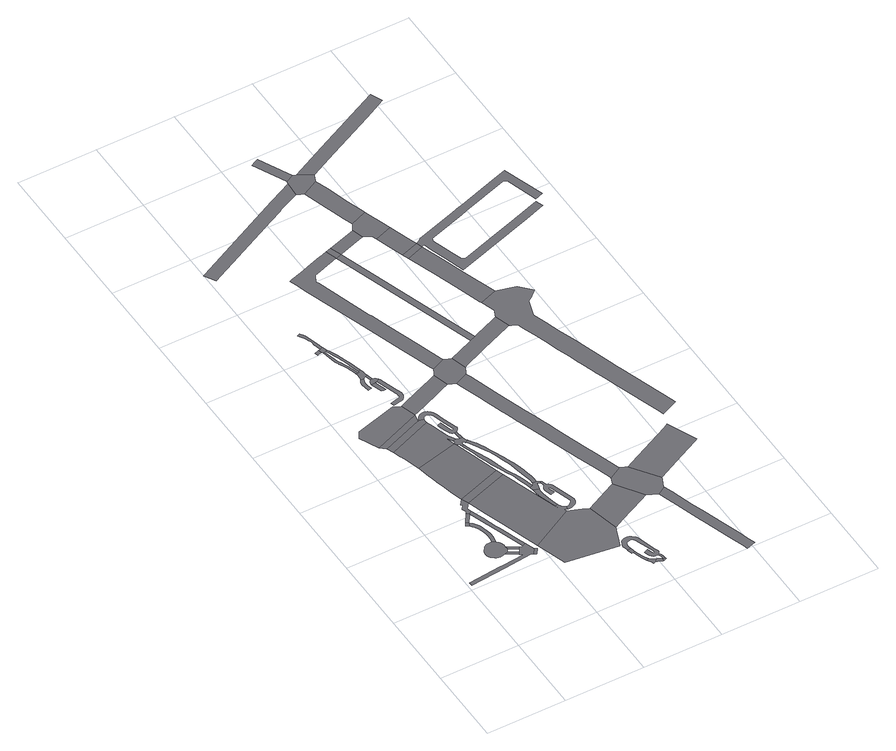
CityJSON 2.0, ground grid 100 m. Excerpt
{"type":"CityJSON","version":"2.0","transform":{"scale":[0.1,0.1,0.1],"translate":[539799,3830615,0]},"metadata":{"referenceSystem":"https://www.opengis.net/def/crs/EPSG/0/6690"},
"CityObjects":{
"road1":{"type":"Road","attributes":{"RoadStructureAttribute.sectionType":"1"},"geometry":[{"type":"MultiSurface","lod":"1","boundaries":[[[0,1,2,3,4,5,6,7,8,9,10,11,12,13,14,15,16,17]]]}]},
"road2":{"type":"Road","geometry":[{"type":"MultiSurface","lod":"1","boundaries":[[[18,19,20,21,22,23,24,25,26,27,28,29,30,31,32,33,34,35,36,37,38,39,40,41,42,43,44,45,46,47]]]}]},
"road3":{"type":"Road","attributes":{"RoadStructureAttribute.sectionType":"1"},"geometry":[{"type":"MultiSurface","lod":"1","boundaries":[[[48,49,38,37,50,7,6]]]}]},
"road4":{"type":"Road","geometry":[{"type":"MultiSurface","lod":"1","boundaries":[[[51,52,53,54]]]}]},
"road5":{"type":"Road","attributes":{"RoadStructureAttribute.sectionType":"1"},"geometry":[{"type":"MultiSurface","lod":"1","boundaries":[[[55,56,57,58,59,60,61,62,63,64,65,66,67,68,54,53,69,70,71,72,73,74,75,76,77,78,79,80,47,46]]]}]},
"road6":{"type":"Road","geometry":[{"type":"MultiSurface","lod":"1","boundaries":[[[81,82,40,39,83,84,85,4,3]]]}]},
"road7":{"type":"Road","attributes":{"RoadStructureAttribute.sectionType":"1"},"geometry":[{"type":"MultiSurface","lod":"1","boundaries":[[[86,51,54,87,88]]]}]},
"road8":{"type":"Road","attributes":{"RoadStructureAttribute.sectionType":"1"},"geometry":[{"type":"MultiSurface","lod":"1","boundaries":[[[89,90,91,92,93,94,88,95,96,97,98,1,0]]]}]},
"road9":{"type":"Road","geometry":[{"type":"MultiSurface","lod":"1","boundaries":[[[99,100,101,102,103,86,88,94,104,105]]]}]},
"road10":{"type":"Road","geometry":[{"type":"MultiSurface","lod":"1","boundaries":[[[17,16,106,107]]]}]},
"road11":{"type":"Road","geometry":[{"type":"MultiSurface","lod":"1","boundaries":[[[108,109,110,111,112,113,114,115,116]]]}]},
"road12":{"type":"Road","geometry":[{"type":"MultiSurface","lod":"1","boundaries":[[[115,114,117,118]]]}]},
"road13":{"type":"Road","geometry":[{"type":"MultiSurface","lod":"1","boundaries":[[[119,99,105,120]]]}]},
"road14":{"type":"Road","attributes":{"function":"1"},"geometry":[{"type":"MultiSurface","lod":"1","boundaries":[[[121,122,123,124,125,126,127,99,119,128]]]}]},
"road15":{"type":"Road","geometry":[{"type":"MultiSurface","lod":"1","boundaries":[[[129,130,131,132,133,120,105,134,135,136,137,138,139,140,141,142,143,144,145,146,147]]]}]},
"road16":{"type":"Road","geometry":[{"type":"MultiSurface","lod":"1","boundaries":[[[148,118,117,149,150,151,152,153,154,155]]]}]},
"road17":{"type":"Road","geometry":[{"type":"MultiSurface","lod":"1","boundaries":[[[156,157,158,159,160,161,162,152,151,163,164,165,166,167,168,169,170,171,122,121,172,173,174,175,176]]]}]},
"road18":{"type":"Road","geometry":[{"type":"MultiSurface","lod":"1","boundaries":[[[177,178,138,137,179,180,181,182,183,184,185,186,187]]]}]},
"road19":{"type":"Road","attributes":{"RoadStructureAttribute.sectionType":"1"},"geometry":[{"type":"MultiSurface","lod":"1","boundaries":[[[188,189,190,191,192,193,194,195,196,197,198,199]]]}]},
"road20":{"type":"Road","geometry":[{"type":"MultiSurface","lod":"1","boundaries":[[[200,201,202,203]]]}]},
"road21":{"type":"Road","geometry":[{"type":"MultiSurface","lod":"1","boundaries":[[[204,205,206,207,208,147,146,209,210,211,212,213,214,215]]]}]},
"road22":{"type":"Road","geometry":[{"type":"MultiSurface","lod":"1","boundaries":[[[216,217,218,219,220,221,222,223,224,225,226,227,228,229,230,231,232,233,234,235,236,237,238,239,240,241,242,243,244,245,246]]]}]},
"road23":{"type":"Road","geometry":[{"type":"MultiSurface","lod":"1","boundaries":[[[247,248,176,175,249,250,251,121,128,252,253,254,229,228,255,256,257,258,259,260,261,262,263,264,265]]]}]},
"road24":{"type":"Road","geometry":[{"type":"MultiSurface","lod":"1","boundaries":[[[266,267,268,269,270,271,272,273]]]}]},
"road25":{"type":"Road","geometry":[{"type":"MultiSurface","lod":"1","boundaries":[[[274,275,276,277,278,279,280,281,273,272]]]}]},
"road26":{"type":"Road","geometry":[{"type":"MultiSurface","lod":"1","boundaries":[[[282,283,284,285,286,287,288,289,290,291,292,293,294,295,296,297,298,299,300,301,302,303,304,305]]]}]},
"road27":{"type":"Road","attributes":{"RoadStructureAttribute.sectionType":"1"},"geometry":[{"type":"MultiSurface","lod":"1","boundaries":[[[306,307,308,309,310]]]}]},
"road28":{"type":"Road","geometry":[{"type":"MultiSurface","lod":"1","boundaries":[[[311,312,313,200,203,314,293,292,315,316,317]]]}]},
"road29":{"type":"Road","geometry":[{"type":"MultiSurface","lod":"1","boundaries":[[[318,319,320,321,322,305,304,323,324,325,188,199,326,327,328,329]]]}]},
"road30":{"type":"Road","attributes":{"RoadStructureAttribute.sectionType":"1"},"geometry":[{"type":"MultiSurface","lod":"1","boundaries":[[[330,331,332,333,334,335,336,337,338,339,340,341,342,343,344,313,312]]]}]},
"road31":{"type":"Road","attributes":{"RoadStructureAttribute.sectionType":"1"},"geometry":[{"type":"MultiSurface","lod":"1","boundaries":[[[345,346,347,348,349,350,351,352,353,354,355,356,357,358,359,360,361,362,363,364,365,155,154,366,367,368,369,370,371,372,373,374,375,376,377,378,379,380,381,382,383,384,385,386,387,388,389,390,391,392,393,394]]]}]},
"road32":{"type":"Road","geometry":[{"type":"MultiSurface","lod":"1","boundaries":[[[395,278,277,396,397,398,399]]]}]},
"road33":{"type":"Road","geometry":[{"type":"MultiSurface","lod":"1","boundaries":[[[400,401,402,246,245,403,204,215,404,405,406,407,408,409,410]]]}]},
"road34":{"type":"Road","geometry":[{"type":"MultiSurface","lod":"1","boundaries":[[[394,393,265,264]]]}]},
"road35":{"type":"Road","geometry":[{"type":"MultiSurface","lod":"1","boundaries":[[[411,412,413,414,415,416,417,418,419,420,421,310,309,422,423,424,425]]]}]},
"road36":{"type":"Road","attributes":{"RoadStructureAttribute.sectionType":"1"},"geometry":[{"type":"MultiSurface","lod":"1","boundaries":[[[329,328,416,415]]]}]},
"road37":{"type":"Road","attributes":{"RoadStructureAttribute.sectionType":"1"},"geometry":[{"type":"MultiSurface","lod":"1","boundaries":[[[426,427,428,429,430,431,432,317,316,433,434,435,436,437,438,439,440,321,320]]]}]},
"road38":{"type":"Road","attributes":{"RoadStructureAttribute.sectionType":"1"},"geometry":[{"type":"MultiSurface","lod":"1","boundaries":[[[441,442,443,444,445,446,447,448,449,450,451,452,453,454,455,456,457,458,459,425,424]]]}]},
"road39":{"type":"Road","attributes":{"RoadStructureAttribute.sectionType":"1"},"geometry":[{"type":"MultiSurface","lod":"1","boundaries":[[[460,461,462,463,464,465,466,467,468,469,470,471,472,473,474,475,476,477,261,260,478,479,480,481,482,483,484,485,486,487,488,489,490,491,492,493,494,402,401]]]}]},
"road40":{"type":"Road","geometry":[{"type":"MultiSurface","lod":"1","boundaries":[[[495,496,497,498,499,500,501,502,503,504,505,506,507,508,509,510,511,512,513,514,515,516,517,518,519,520,269,268,521,522,523,524,525,526,527,528,529,530,531,532,533,534,535,536,537,538,539,540,541,542,543,544,545,546,547,548,549,550,551,552,553,554,555,556]]]}]},
"road41":{"type":"Road","geometry":[{"type":"MultiSurface","lod":"1","boundaries":[[[557,558,399,398,559,560,555]]]}]},
"road42":{"type":"Road","geometry":[{"type":"MultiSurface","lod":"1","boundaries":[[[561,562,563,564,565,566,567,568,569,570,571,572,573,574,575,576,577,578,410,409,579,580,581,582,583,584,585,586,587,588,589,590,591,592,593,594,595,596,597,598,599,600,601,602,603,142,141]]]}]},
"road43":{"type":"Road","geometry":[{"type":"MultiSurface","lod":"1","boundaries":[[[555,560,604,605,556]]]}]},
"road44":{"type":"Road","attributes":{"RoadStructureAttribute.sectionType":"1"},"geometry":[{"type":"MultiSurface","lod":"1","boundaries":[[[606,607,608,609,610,116,115,611,612,613,614,615,616,617,618,619,620]]]}]},
"road45":{"type":"Road","attributes":{"RoadStructureAttribute.sectionType":"1"},"geometry":[{"type":"MultiSurface","lod":"1","boundaries":[[[621,622,187,186,623,624,625]]]}]},
"road46":{"type":"Road","attributes":{"RoadStructureAttribute.sectionType":"1"},"geometry":[{"type":"MultiSurface","lod":"1","boundaries":[[[626,627,628,629,630,631,632,633,634,635,636,637,638,639,640,641,642,643,644,645,646,647,648,649,650,651,652,653,654,655,656,657,658,659]]]}]},
"road47":{"type":"Road","geometry":[{"type":"MultiSurface","lod":"1","boundaries":[[[660,661,643,642,662,663,606,620,664,665,666,667,668,669,670,671]]]}]},
"road48":{"type":"Road","attributes":{"RoadStructureAttribute.sectionType":"1"},"geometry":[{"type":"MultiSurface","lod":"1","boundaries":[[[672,673,674,675,676,677,678,679,680,681,682,683,684,685,686,687,667,666,688,689,690,691,692,693,694,695,696,697,698,699,700,701,702,703,704,705,706,707]]]}]},
"road49":{"type":"Road","attributes":{"RoadStructureAttribute.sectionType":"1"},"geometry":[{"type":"MultiSurface","lod":"1","boundaries":[[[708,709,710,711,712,713,714,715,716,717,718,719,720,721,722]]]}]},
"road50":{"type":"Road","geometry":[{"type":"MultiSurface","lod":"1","boundaries":[[[723,724,707,706,725,621,625,726,727,728,729,730,731]]]}]},
"road51":{"type":"Road","attributes":{"RoadStructureAttribute.sectionType":"1"},"geometry":[{"type":"MultiSurface","lod":"1","boundaries":[[[732,733,734,735,736,737,738,739,740,741,742,743,744,727,726,745,746,747,748,749,750,751,752,753,754,755,756]]]}]},
"road52":{"type":"Road","geometry":[{"type":"MultiSurface","lod":"1","boundaries":[[[757,626,659,758]]]}]},
"road53":{"type":"Road","attributes":{"RoadStructureAttribute.sectionType":"1"},"geometry":[{"type":"MultiSurface","lod":"1","boundaries":[[[758,659,759,760]]]}]},
"road54":{"type":"Road","geometry":[{"type":"MultiSurface","lod":"1","boundaries":[[[761,762,763,764,760,759,765,766,767,671,670,768,769,770,771,772,773,774]]]}]},
"road55":{"type":"Road","attributes":{"RoadStructureAttribute.sectionType":"1"},"geometry":[{"type":"MultiSurface","lod":"1","boundaries":[[[775,776,777,731,730,778,779,780,781]]]}]},
"road56":{"type":"Road","attributes":{"RoadStructureAttribute.sectionType":"1"},"geometry":[{"type":"MultiSurface","lod":"1","boundaries":[[[782,783,757,758,784,785,786,787,788]]]}]},
"road57":{"type":"Road","attributes":{"RoadStructureAttribute.sectionType":"1"},"geometry":[{"type":"MultiSurface","lod":"1","boundaries":[[[789,790,791,792,793,794]]]}]},
"road58":{"type":"Road","geometry":[{"type":"MultiSurface","lod":"1","boundaries":[[[795,796,797,798,782,788,799,800,801,802,803]]]}]},
"road59":{"type":"Road","geometry":[{"type":"MultiSurface","lod":"1","boundaries":[[[794,793,708,722,804,805,806,807,808,809,810,811]]]}]},
"road60":{"type":"Road","attributes":{"RoadStructureAttribute.sectionType":"1"},"geometry":[{"type":"MultiSurface","lod":"1","boundaries":[[[812,813,814,815,807,806,816,817,818,797,796]]]}]},
"road61":{"type":"Road","attributes":{"RoadStructureAttribute.sectionType":"1"},"geometry":[{"type":"MultiSurface","lod":"1","boundaries":[[[819,820,821,803,802,822,823,824]]]}]},
"road62":{"type":"Road","geometry":[{"type":"MultiSurface","lod":"1","boundaries":[[[824,823,825,826]]]}]},
"road63":{"type":"Road","attributes":{"RoadStructureAttribute.sectionType":"1"},"geometry":[{"type":"MultiSurface","lod":"1","boundaries":[[[827,828,826,825,829,830,831,832,833,834]]]}]},
"road64":{"type":"Road","attributes":{"RoadStructureAttribute.sectionType":"1"},"geometry":[{"type":"MultiSurface","lod":"1","boundaries":[[[834,833,835,836,837,761,774,838,839,840,841,842,843,844,845,846,847,848,849,850,851,852,853,854,855,856,857,858,859,860,861,862,863,864,865,866,867,868,869,870,871,872]]]}]},
"road65":{"type":"Road","attributes":{"RoadStructureAttribute.sectionType":"1"},"geometry":[{"type":"MultiSurface","lod":"1","boundaries":[[[873,874,811,810,875,876,877,878]]]}]},
"road66":{"type":"Road","attributes":{"RoadStructureAttribute.sectionType":"1"},"geometry":[{"type":"MultiSurface","lod":"1","boundaries":[[[879,880,881,882,883,884,885,824,826,886,887,888,889,890,891,892,893,894,895,896,897,898,899,900,901,902,903,904,905,906,907,908,909]]]}]}
},
"vertices":[
[881,1319,0],[841,1305,0],[831,1290,0],[795,1312,0],[776,1280,0],[766,1263,0],[754,1242,0],[736,1213,0],[777,1187,0],[492,1158,0],[447,1153,0],[38,1110,0],[42,1065,0],[499,1110,0],[588,1119,0],[852,1146,0],[872,1135,0],[919,1209,0],
[566,1533,0],[560,1533,0],[546,1535,0],[516,1532,0],[494,1524,0],[471,1509,0],[420,1441,0],[417,1414,0],[418,1391,0],[420,1374,0],[430,1351,0],[438,1339,0],[441,1334,0],[476,1299,0],[499,1292,0],[521,1285,0],[541,1283,0],[564,1285,0],[584,1288,0],[601,1298,0],[646,1311,0],[668,1349,0],[665,1389,0],[667,1401,0],[665,1424,0],[659,1446,0],[649,1471,0],[639,1488,0],[614,1508,0],[576,1530,0],
[684,1287,0],[657,1304,0],[640,1273,0],
[484,1938,0],[457,1897,0],[493,1874,0],[515,1917,0],
[624,1541,0],[628,1571,0],[631,1596,0],[633,1631,0],[632,1633,0],[630,1666,0],[624,1706,0],[614,1741,0],[604,1780,0],[595,1800,0],[586,1823,0],[568,1853,0],[545,1885,0],[539,1892,0],[518,1845,0],[524,1836,0],[541,1807,0],[561,1765,0],[562,1762,0],[572,1735,0],[579,1700,0],[587,1665,0],[589,1642,0],[590,1635,0],[586,1588,0],[581,1558,0],
[767,1328,0],[704,1366,0],[684,1339,0],[708,1323,0],[732,1308,0],
[561,2056,0],[568,1997,0],[591,2033,0],
[860,1383,0],[771,1641,0],[760,1675,0],[742,1727,0],[684,1901,0],[632,2054,0],[650,1862,0],[712,1680,0],[728,1634,0],[822,1361,0],
[636,2274,0],[577,2203,0],[595,2185,0],[558,2135,0],[578,2083,0],[613,2110,0],[667,2183,0],
[903,1119,0],[952,1187,0],
[742,3886,0],[724,3894,0],[209,3754,0],[194,3730,0],[183,3711,0],[158,3668,0],[265,3424,0],[872,3661,0],[816,3855,0],
[338,3365,0],[851,3564,0],
[1196,2462,0],[1223,2374,0],
[1012,3056,0],[481,2929,0],[511,2774,0],[521,2717,0],[544,2619,0],[565,2527,0],[599,2404,0],[1021,3027,0],
[1476,1615,0],[1467,1612,0],[1290,2158,0],[1277,2200,0],[1235,2336,0],[695,2094,0],[745,1938,0],[824,1699,0],[979,1226,0],[1529,1527,0],[1521,1557,0],[1524,1562,0],[1546,1547,0],[1563,1585,0],[1548,1595,0],[1530,1610,0],[1517,1627,0],[1495,1667,0],[1463,1657,0],
[852,3560,0],[341,3357,0],[358,3309,0],[367,3283,0],[922,3501,0],[919,3521,0],[921,3548,0],[866,3563,0],
[1048,3137,0],[1032,3167,0],[1015,3199,0],[1013,3205,0],[999,3252,0],[952,3404,0],[932,3468,0],[396,3199,0],[397,3196,0],[398,3194,0],[400,3185,0],[407,3168,0],[409,3162,0],[418,3134,0],[478,2948,0],[479,2940,0],[993,3116,0],[975,3174,0],[1000,3142,0],[1021,3099,0],[1065,3115,0],
[1737,1440,0],[1691,1459,0],[1103,848,0],[1749,752,0],[1751,756,0],[1754,763,0],[1808,897,0],[1843,983,0],[1848,994,0],[1861,1028,0],[1767,1428,0],
[640,4442,0],[620,4403,0],[614,4364,0],[635,4264,0],[633,4257,0],[676,4263,0],[674,4271,0],[663,4328,0],[661,4365,0],[668,4398,0],[672,4420,0],[682,4436,0],
[483,5067,0],[427,5052,0],[440,5009,0],[494,5026,0],
[1381,1995,0],[1384,1944,0],[1393,1875,0],[1429,1762,0],[1441,1725,0],[1476,1737,0],[1474,1745,0],[1469,1769,0],[1453,1841,0],[1445,1889,0],[1442,1939,0],[1447,1971,0],
[1372,2206,0],[1341,2303,0],[1318,2355,0],[1292,2407,0],[1282,2435,0],[1259,2514,0],[1252,2537,0],[1250,2546,0],[1225,2634,0],[1202,2694,0],[1166,2791,0],[1125,2898,0],[1089,2985,0],[1067,2978,0],[1080,2940,0],[1108,2858,0],[1124,2793,0],[1139,2731,0],[1165,2661,0],[1196,2561,0],[1218,2510,0],[1225,2493,0],[1226,2489,0],[1273,2372,0],[1301,2305,0],[1314,2262,0],[1332,2200,0],[1347,2140,0],[1363,2078,0],[1371,2047,0],[1413,2058,0],
[1101,3089,0],[1101,3088,0],[1028,3079,0],[1023,3064,0],[1016,3057,0],[1034,3027,0],[1041,3022,0],[1059,3002,0],[1086,3005,0],[1089,3017,0],[1094,3028,0],[1104,3030,0],[1111,3028,0],[1126,3010,0],[1163,3031,0],[1156,3041,0],[1143,3061,0],[1136,3093,0],[1108,3098,0],
[1842,621,0],[1838,639,0],[1832,660,0],[1790,658,0],[1784,652,0],[1804,590,0],[1823,590,0],[1848,597,0],
[1843,521,0],[1859,473,0],[1882,424,0],[1889,411,0],[1919,429,0],[1902,454,0],[1886,486,0],[1855,568,0],
[673,4553,0],[648,4635,0],[630,4692,0],[612,4740,0],[602,4762,0],[592,4786,0],[589,4792,0],[571,4824,0],[558,4884,0],[548,4934,0],[522,5009,0],[507,5006,0],[517,4961,0],[541,4827,0],[554,4802,0],[560,4784,0],[566,4767,0],[572,4749,0],[592,4710,0],[610,4675,0],[628,4622,0],[644,4565,0],[647,4544,0],[674,4550,0],
[750,4169,0],[778,4168,0],[805,4167,0],[756,4316,0],[706,4308,0],
[554,5052,0],[543,5085,0],[509,5074,0],[504,5019,0],[534,5016,0],[539,5019,0],[564,5031,0],
[734,4504,0],[734,4529,0],[720,4574,0],[689,4566,0],[691,4548,0],[652,4520,0],[652,4488,0],[649,4468,0],[700,4451,0],[701,4451,0],[717,4461,0],[743,4469,0],
[538,5099,0],[525,5166,0],[502,5249,0],[479,5338,0],[461,5363,0],[435,5400,0],[402,5382,0],[427,5338,0],[444,5308,0],[459,5283,0],[472,5251,0],[482,5223,0],[488,5161,0],[490,5149,0],[493,5124,0],
[1132,3206,0],[1142,3213,0],[1154,3223,0],[1164,3243,0],[1169,3263,0],[1164,3283,0],[1100,3485,0],[1091,3515,0],[1081,3545,0],[1063,3592,0],[1045,3612,0],[1033,3624,0],[1015,3637,0],[998,3646,0],[980,3649,0],[968,3651,0],[929,3645,0],[922,3642,0],[903,3630,0],[885,3613,0],[876,3590,0],[928,3566,0],[938,3580,0],[939,3581,0],[947,3590,0],[985,3599,0],[1008,3582,0],[1026,3559,0],[1036,3544,0],[1050,3500,0],[1057,3480,0],[1070,3440,0],[1121,3270,0],[1119,3258,0],[1112,3248,0],[1101,3253,0],[1094,3257,0],[1089,3267,0],[1046,3410,0],[1008,3399,0],[1001,3386,0],[1032,3287,0],[1049,3235,0],[1052,3230,0],[1059,3220,0],[1072,3210,0],[1079,3206,0],[1084,3202,0],[1100,3198,0],[1127,3203,0],
[1942,404,0],[1917,361,0],[1928,329,0],[1955,344,0],[1985,382,0],
[1495,2084,0],[1480,2089,0],[1435,2089,0],[1374,2037,0],[1459,2009,0],[1461,2014,0],[1468,2034,0],[1473,2069,0],[1483,2064,0],[1506,2047,0],[1516,2069,0],
[813,4357,0],[800,4372,0],[788,4379,0],[778,4384,0],[765,4386,0],[733,4381,0],[723,4371,0],[720,4368,0],[711,4356,0],[706,4338,0],[703,4318,0],[758,4324,0],[766,4326,0],[776,4322,0],[819,4348,0],
[716,4588,0],[682,4715,0],[657,4792,0],[649,4815,0],[649,4818,0],[620,4902,0],[582,4992,0],[560,4974,0],[585,4912,0],[606,4862,0],[624,4807,0],[625,4805,0],[628,4794,0],[647,4733,0],[663,4665,0],
[784,4312,0],[866,4060,0],[874,4035,0],[871,4018,0],[872,3998,0],[861,3982,0],[831,3975,0],[737,3954,0],[751,3905,0],[778,3912,0],[845,3925,0],[878,3931,0],[902,3953,0],[912,3970,0],[919,3988,0],[924,4013,0],[926,4043,0],[893,4135,0],[826,4337,0],
[1480,2142,0],[1477,2192,0],[1466,2251,0],[1458,2311,0],[1445,2364,0],[1430,2421,0],[1412,2478,0],[1388,2546,0],[1367,2601,0],[1361,2618,0],[1352,2640,0],[1335,2685,0],[1319,2727,0],[1299,2775,0],[1273,2837,0],[1245,2907,0],[1225,2941,0],[1187,2993,0],[1130,3005,0],[1154,2973,0],[1182,2921,0],[1208,2879,0],[1228,2844,0],[1253,2792,0],[1279,2734,0],[1310,2657,0],[1328,2602,0],[1331,2592,0],[1338,2570,0],[1356,2513,0],[1372,2443,0],[1393,2346,0],[1414,2241,0],[1432,2146,0],[1435,2092,0],
[2080,368,0],[2080,388,0],[2074,408,0],[2064,425,0],[2054,440,0],[2059,445,0],[2069,460,0],[2069,478,0],[2058,520,0],[2005,690,0],[1981,767,0],[1968,784,0],[1953,799,0],[1933,816,0],[1910,831,0],[1890,839,0],[1845,831,0],[1830,828,0],[1813,818,0],[1801,805,0],[1791,788,0],[1778,765,0],[1774,745,0],[1771,727,0],[1777,700,0],[1786,669,0],[1824,693,0],[1821,710,0],[1826,733,0],[1836,755,0],[1850,765,0],[1865,768,0],[1908,778,0],[1921,768,0],[1932,757,0],[1939,746,0],[1946,732,0],[1969,662,0],[1973,650,0],[2021,510,0],[2026,490,0],[2024,475,0],[2021,470,0],[2016,470,0],[2001,485,0],[1991,507,0],[1981,552,0],[1942,536,0],[1926,529,0],[1941,489,0],[1951,462,0],[1967,442,0],[1976,434,0],[1984,427,0],[1997,422,0],[2017,420,0],[2034,423,0],[2047,405,0],[2057,383,0],[2055,363,0],[2052,350,0],[2083,338,0],
[2027,362,0],[1995,377,0],[2014,322,0],[2038,312,0],
[1568,1540,0],[1603,1540,0],[1613,1545,0],[1659,1566,0],[1673,1579,0],[1690,1606,0],[1695,1629,0],[1697,1651,0],[1694,1674,0],[1639,1842,0],[1604,1950,0],[1592,1965,0],[1574,1985,0],[1561,1990,0],[1551,1992,0],[1546,2017,0],[1541,2035,0],[1531,2055,0],[1519,2025,0],[1519,2002,0],[1516,1984,0],[1506,1979,0],[1497,1962,0],[1489,1939,0],[1490,1924,0],[1490,1914,0],[1495,1892,0],[1510,1832,0],[1519,1834,0],[1568,1845,0],[1539,1927,0],[1542,1937,0],[1549,1937,0],[1560,1925,0],[1570,1898,0],[1596,1817,0],[1647,1656,0],[1645,1641,0],[1642,1628,0],[1639,1622,0],[1598,1589,0],[1590,1583,0],[1578,1583,0],
[2050,308,0],[2088,325,0],
[1370,4084,0],[1271,4041,0],[1189,4006,0],[892,3885,0],[856,3871,0],[882,3665,0],[918,3680,0],[954,3695,0],[1030,3726,0],[1111,3759,0],[1199,3795,0],[1273,3825,0],[1348,3856,0],[1404,3879,0],[1424,3887,0],
[2174,1626,0],[2147,1613,0],[1981,1085,0],[2320,1250,0],[2402,1290,0],
[1341,6343,0],[1303,6330,0],[1249,6313,0],[1241,6310,0],[1098,6263,0],[933,6208,0],[804,6165,0],[768,6154,0],[795,6072,0],[816,6008,0],[848,5909,0],[1074,5212,0],[1265,4620,0],[1334,4414,0],[1360,4335,0],[1399,4214,0],[1413,4174,0],[1579,4244,0],[1570,4269,0],[1469,4585,0],[1406,4775,0],[1332,5004,0],[1259,5227,0],[1245,5270,0],[1020,5970,0],[1010,6001,0],[1046,6074,0],[1054,6090,0],[1145,6120,0],[1250,6156,0],[1325,6180,0],[1346,6187,0],[1383,6199,0],[1389,6201,0],
[1636,4221,0],[1621,4227,0],[1391,4127,0],[1385,4116,0],[1455,3874,0],[1475,3866,0],[1516,3849,0],[1683,3922,0],[1705,3967,0],[1712,3982,0],[1728,4015,0],[1670,4208,0],
[2365,1823,0],[2277,2091,0],[2244,2193,0],[2228,2241,0],[2123,2561,0],[2087,2671,0],[2048,2790,0],[2021,2873,0],[1985,2982,0],[1950,3089,0],[1919,3183,0],[1910,3214,0],[1829,3465,0],[1786,3600,0],[1701,3865,0],[1685,3915,0],[1529,3808,0],[1629,3498,0],[1638,3471,0],[1678,3346,0],[1721,3212,0],[1731,3181,0],[1769,3062,0],[1779,3032,0],[1807,2946,0],[1890,2696,0],[1927,2581,0],[1928,2579,0],[2038,2245,0],[2054,2195,0],[2056,2191,0],[2109,2030,0],[2147,1913,0],[2206,1732,0],[2212,1714,0],[2371,1806,0],
[1528,7464,0],[1408,7407,0],[1239,7326,0],[490,6956,0],[28,6728,0],[2,6715,0],[80,6574,0],[165,6616,0],[266,6666,0],[381,6722,0],[471,6767,0],[1063,7058,0],[1240,7145,0],[1266,7158,0],[1517,7276,0],
[2431,1780,0],[2397,1795,0],[2189,1660,0],[2534,1232,0],[2634,1294,0],[2633,1296,0],[2678,1400,0],[2692,1433,0],[2460,1767,0],
[3039,63,0],[3036,72,0],[3019,124,0],[2967,284,0],[2911,456,0],[2861,612,0],[2820,737,0],[2761,915,0],[2753,939,0],[2736,990,0],[2673,1188,0],[2641,1281,0],[2637,1295,0],[2535,1231,0],[2531,1231,0],[2590,1048,0],[2595,1035,0],[2667,814,0],[2721,648,0],[2737,599,0],[2847,264,0],[2920,41,0],[2922,35,0],[2932,4,0],[3047,37,0],
[1416,6367,0],[1463,6225,0],
[1990,4343,0],[2064,4374,0],
[2414,4520,0],[2362,4498,0],[2109,4392,0],[2066,4374,0],[1988,4341,0],[1802,4263,0],[1692,4217,0],[1768,4031,0],[2246,4234,0],[2262,4241,0],[2366,4285,0],[2396,4297,0],[2439,4316,0],[2473,4329,0],
[3170,2116,0],[3117,2089,0],[2525,1799,0],[2960,1565,0],[3052,1610,0],[3292,1728,0],[3332,1747,0],
[1766,6480,0],[1762,6478,0],[1524,6244,0],[1582,6262,0],[1755,6319,0],[1792,6330,0],[1807,6335,0],
[1439,7967,0],[1389,7944,0],[1340,7919,0],[1542,7506,0],[1541,7505,0],[1641,7554,0],
[2111,6400,0],[2029,6651,0],[1814,6567,0],[1808,6555,0],[1813,6337,0],[1889,6297,0],[1902,6291,0],[1921,6235,0],[2141,6308,0],
[1567,7254,0],[1593,7243,0],[1606,7237,0],[1811,7346,0],[1818,7362,0],[1825,7379,0],[1851,7439,0],[1682,7540,0],
[2018,6683,0],[1943,6923,0],[1927,6975,0],[1863,7181,0],[1702,6929,0],[1730,6838,0],[1777,6681,0],
[2223,6059,0],[2222,6064,0],[2141,6307,0],[1976,6065,0],[2040,5874,0],[2260,5947,0],
[2067,5795,0],[2286,5869,0],
[2478,5288,0],[2381,5582,0],[2079,5757,0],[2189,5424,0],[2283,5140,0],[2394,4808,0],[2399,4793,0],[2618,4866,0],
[2460,4612,0],[2452,4596,0],[2432,4556,0],[2503,4315,0],[2550,4291,0],[2563,4285,0],[2585,4220,0],[2634,4065,0],[2686,3906,0],[2744,3724,0],[2791,3580,0],[2832,3453,0],[2841,3423,0],[2904,3230,0],[2906,3224,0],[2916,3193,0],[2949,3094,0],[2960,3062,0],[3003,2930,0],[3203,2326,0],[3220,2274,0],[3429,2367,0],[3420,2397,0],[3176,3135,0],[3156,3195,0],[3147,3226,0],[3131,3277,0],[2975,3760,0],[2902,3984,0],[2845,4160,0],[2790,4329,0],[2856,4535,0],[2881,4554,0],[2910,4577,0],[2944,4606,0],[2978,4636,0],[3003,4660,0],[2861,4802,0],
[3023,8194,0],[2140,7763,0],[2114,7568,0],[2214,7617,0],[2804,7905,0],[3090,8045,0],
[3675,6424,0],[3560,6387,0],[2963,6193,0],[2955,6190,0],[2847,6155,0],[2335,5989,0],[2298,5961,0],[2305,5874,0],[2323,5881,0],[2354,5777,0],[2414,5583,0],[2493,5325,0],[3224,5563,0],[3507,5655,0],[3757,5737,0],[3725,5834,0],[3382,5722,0],[3183,5658,0],[2602,5470,0],[2563,5489,0],[2518,5629,0],[2466,5792,0],[2436,5885,0],[2455,5921,0],[2920,6072,0],[2995,6096,0],[3001,6098,0],[3575,6285,0],[3619,6265,0],[3743,5870,0],[3846,5903,0]
]}
